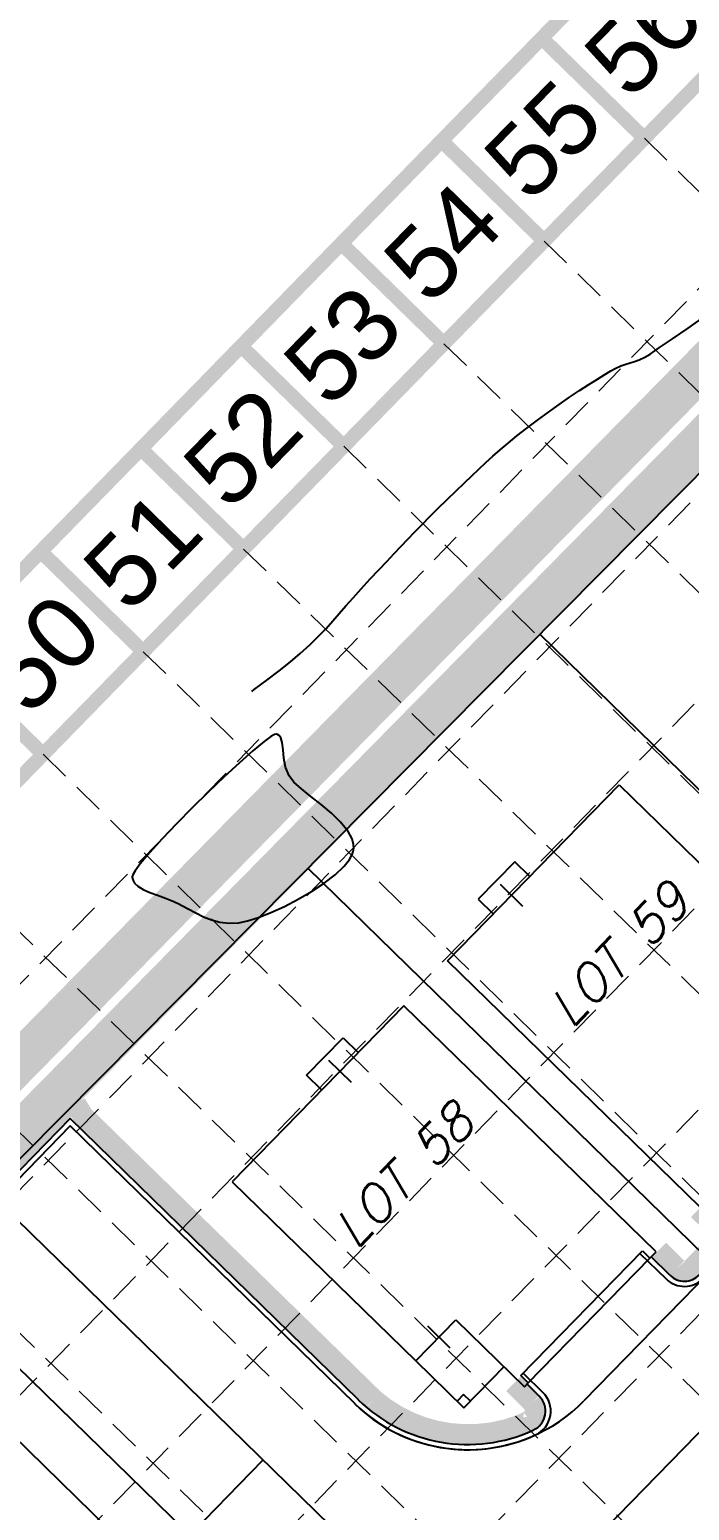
# Model space of a CAD drawing. Header units: feet. Extents: x -15 to 992, y 1644 to 2657.
# Drawn here: x 473.1 to 536.2, y 2436.6 to 2578.2 of the extents above; entities that cross this region are included whole.
import ezdxf
from ezdxf.enums import TextEntityAlignment as Align

# ---------------------------------------------------------------- set-up
doc = ezdxf.new("R2010")
doc.units = ezdxf.units.FT
doc.header["$LTSCALE"] = 30
doc.header["$MEASUREMENT"] = 0
for name, pattern in [('HIDDEN', [0.375, 0.25, -0.125]), ('HIDDEN2', [0.1875, 0.125, -0.0625]), ('x500106ebs$0$PHANTOM', [2.5, 1.25, -0.25, 0.25, -0.25, 0.25, -0.25]), ('x500106ebs$0$PHANTOM2', [1.25, 0.625, -0.125, 0.125, -0.125, 0.125, -0.125])]:
    doc.linetypes.add(name, pattern=pattern)
for name, color, linetype in [('BASE', 7, 'Continuous'), ('CONTOURS', 35, 'x500106ebs$0$PHANTOM2'), ('EROSION BLANKET', 84, 'Continuous'), ('GRID', 254, 'HIDDEN'), ('LIMITS OF DISTURBANCE', 1, 'Continuous'), ('SILT FENCE', 200, 'Continuous'), ('x500106ebs$0$3-LOT-LINES', 251, 'x500106ebs$0$PHANTOM2'), ('x500106ebs$0$BND-LINES', 251, 'x500106ebs$0$PHANTOM'), ('x500106pbs$0$3-BLDG', 16, 'HIDDEN2'), ('x500106pbs$0$3-CURB-BACK', 16, 'HIDDEN2'), ('x500106pbs$0$3-CURB-FACE', 16, 'HIDDEN2'), ('x500106pbs$0$3-ESMT-SHARED', 16, 'HIDDEN2'), ('x500106pbs$0$3-TEXT-LOT-30', 16, 'HIDDEN2')]:
    doc.layers.add(name, color=color, linetype=linetype)
doc.styles.get("Standard").update_dxf_attribs({"font": 'ARIAL.TTF'})
doc.styles.add('x500106pbs$0$SLANT 80', font='simplex', dxfattribs={"oblique": 15, "height": 2.4})

msp = doc.modelspace()

# ---------------------------------------------------------------- linework, layer by layer
at = {"layer": 'BASE', "const_width": 1.37}
for points in [[(378.02, 1644.54), (991.26, 2272.6), (598.72, 2655.88), (-14.53, 2027.81)], [(377.77, 1663.91), (971.91, 2272.38), (598.96, 2636.5), (4.95, 2028.16)]]:
    msp.add_lwpolyline(points, close=True, dxfattribs=at)
for points in [[(531.87, 2567.79), (522.06, 2577.37)], [(522.29, 2557.97), (512.48, 2567.56)], [(512.71, 2548.16), (502.9, 2557.74)], [(503.13, 2538.35), (493.31, 2547.93)], [(493.55, 2528.53), (483.73, 2538.12)], [(483.96, 2518.72), (474.15, 2528.3)], [(474.38, 2508.91), (464.57, 2518.49)]]:
    msp.add_lwpolyline(points, dxfattribs=at)
at = {"layer": 'CONTOURS', "lineweight": -3}
for p, q in [((536.05, 2549.65, 470), (537.71, 2550.81, 470)), ((534.56, 2548.62, 470), (536.05, 2549.65, 470)), ((532.41, 2547.17, 470), (533.32, 2547.78, 470)), ((533.32, 2547.78, 470), (534.56, 2548.62, 470)), ((530.09, 2546.2, 470), (530.5, 2546.32, 470)), ((530.5, 2546.32, 470), (530.92, 2546.45, 470)), ((530.92, 2546.45, 470), (531.38, 2546.61, 470)), ((531.38, 2546.61, 470), (531.91, 2546.86, 470)), ((531.91, 2546.86, 470), (532.41, 2547.17, 470)), ((527.38, 2544.78, 470), (528.08, 2545.21, 470)), ((528.08, 2545.21, 470), (528.66, 2545.55, 470)), ((528.66, 2545.55, 470), (529.09, 2545.79, 470)), ((529.09, 2545.79, 470), (529.63, 2546.04, 470)), ((529.63, 2546.04, 470), (530.09, 2546.2, 470)), ((524.72, 2543.04, 470), (525.68, 2543.69, 470)), ((525.68, 2543.69, 470), (526.57, 2544.27, 470)), ((526.57, 2544.27, 470), (527.38, 2544.78, 470)), ((522.69, 2541.62, 470), (523.72, 2542.35, 470)), ((523.72, 2542.35, 470), (524.72, 2543.04, 470)), ((520.64, 2540.08, 470), (521.66, 2540.86, 470)), ((521.66, 2540.86, 470), (522.69, 2541.62, 470)), ((518.85, 2538.65, 470), (519.69, 2539.34, 470)), ((519.69, 2539.34, 470), (520.64, 2540.08, 470)), ((517.39, 2537.4, 470), (518.09, 2538.02, 470)), ((518.09, 2538.02, 470), (518.85, 2538.65, 470)), ((516.05, 2536.18, 470), (516.72, 2536.8, 470)), ((516.72, 2536.8, 470), (517.39, 2537.4, 470)), ((514.66, 2534.85, 470), (515.37, 2535.54, 470)), ((515.37, 2535.54, 470), (516.05, 2536.18, 470)), ((513, 2533.26, 470), (513.87, 2534.1, 470)), ((513.87, 2534.1, 470), (514.66, 2534.85, 470)), ((511.34, 2531.62, 470), (512.13, 2532.41, 470)), ((512.13, 2532.41, 470), (513, 2533.26, 470)), ((509.92, 2530.18, 470), (510.61, 2530.89, 470)), ((510.61, 2530.89, 470), (511.34, 2531.62, 470)), ((508.61, 2528.8, 470), (509.26, 2529.49, 470)), ((509.26, 2529.49, 470), (509.92, 2530.18, 470)), ((507.24, 2527.34, 470), (507.94, 2528.09, 470)), ((507.94, 2528.09, 470), (508.61, 2528.8, 470)), ((505.66, 2525.68, 470), (506.49, 2526.55, 470)), ((506.49, 2526.55, 470), (507.24, 2527.34, 470)), ((504.78, 2524.73, 470), (505.66, 2525.68, 470)), ((503.33, 2523.1, 470), (504.01, 2523.88, 470)), ((504.01, 2523.88, 470), (504.78, 2524.73, 470)), ((502.08, 2521.66, 470), (502.7, 2522.37, 470)), ((502.7, 2522.37, 470), (503.33, 2523.1, 470)), ((500.72, 2520.21, 470), (501.43, 2520.95, 470)), ((501.43, 2520.95, 470), (502.08, 2521.66, 470)), ((498.95, 2518.54, 470), (499.91, 2519.41, 470)), ((499.91, 2519.41, 470), (500.72, 2520.21, 470)), ((498.02, 2517.75, 470), (498.95, 2518.54, 470)), ((495.78, 2516, 470), (496.95, 2516.89, 470)), ((496.95, 2516.89, 470), (498.02, 2517.75, 470)), ((494.55, 2515.09, 470), (495.78, 2516, 470)), ((494.32, 2514.92, 470), (494.55, 2515.09, 470)), ((495.51, 2510.12, 470), (494.44, 2509.24, 470)), ((496.16, 2510.6, 470), (495.51, 2510.12, 470)), ((496.5, 2510.8, 470), (496.16, 2510.6, 470)), ((496.65, 2510.84, 470), (496.5, 2510.8, 470)), ((496.7, 2510.84, 470), (496.65, 2510.84, 470)), ((496.79, 2510.81, 470), (496.7, 2510.84, 470)), ((496.94, 2510.72, 470), (496.79, 2510.81, 470)), ((497.1, 2510.49, 470), (496.94, 2510.72, 470)), ((497.23, 2510.05, 470), (497.1, 2510.49, 470)), ((497.32, 2509.35, 470), (497.23, 2510.05, 470)), ((493.15, 2508.1, 470), (491.7, 2506.76, 470)), ((494.44, 2509.24, 470), (493.15, 2508.1, 470)), ((497.4, 2508.53, 470), (497.32, 2509.35, 470)), ((497.57, 2507.67, 470), (497.4, 2508.53, 470)), ((491.7, 2506.76, 470), (490.17, 2505.3, 470)), ((497.9, 2506.84, 470), (497.57, 2507.67, 470)), ((498.35, 2506.26, 470), (497.9, 2506.84, 470)), ((490.17, 2505.3, 470), (488.62, 2503.78, 470)), ((499.07, 2505.61, 470), (498.35, 2506.26, 470)), ((499.97, 2504.88, 470), (499.07, 2505.61, 470)), ((500.95, 2504.1, 470), (499.97, 2504.88, 470)), ((501.94, 2503.27, 470), (500.95, 2504.1, 470)), ((488.62, 2503.78, 470), (487.13, 2502.27, 470)), ((502.83, 2502.41, 470), (501.94, 2503.27, 470)), ((487.13, 2502.27, 470), (485.76, 2500.83, 470)), ((503.54, 2501.53, 470), (502.83, 2502.41, 470)), ((503.92, 2500.82, 470), (503.54, 2501.53, 470)), ((485.76, 2500.83, 470), (484.59, 2499.53, 470)), ((504.06, 2500.29, 470), (503.92, 2500.82, 470)), ((503.94, 2499.32, 470), (504.04, 2499.62, 470)), ((504.04, 2499.62, 470), (504.06, 2499.76, 470)), ((504.08, 2499.94, 470), (504.06, 2500.29, 470)), ((504.06, 2499.76, 470), (504.08, 2499.94, 470)), ((483.67, 2498.44, 470), (483.17, 2497.76, 470)), ((484.59, 2499.53, 470), (483.67, 2498.44, 470)), ((502.32, 2497.4, 470), (503.18, 2498.22, 470)), ((503.18, 2498.22, 470), (503.68, 2498.86, 470)), ((503.68, 2498.86, 470), (503.94, 2499.32, 470)), ((482.96, 2497.39, 470), (482.9, 2497.21, 470)), ((482.9, 2497.21, 470), (482.9, 2497.15, 470)), ((482.9, 2497.15, 470), (482.92, 2497.05, 470)), ((482.92, 2497.05, 470), (482.98, 2496.85, 470)), ((483.17, 2497.76, 470), (482.96, 2497.39, 470)), ((482.98, 2496.85, 470), (483.13, 2496.6, 470)), ((501.26, 2496.59, 470), (502.32, 2497.4, 470)), ((483.13, 2496.6, 470), (483.43, 2496.3, 470)), ((483.43, 2496.3, 470), (483.95, 2495.99, 470)), ((483.95, 2495.99, 470), (484.58, 2495.71, 470)), ((484.58, 2495.71, 470), (485.3, 2495.45, 470)), ((485.3, 2495.45, 470), (486.08, 2495.17, 470)), ((498.76, 2495.05, 470), (500.05, 2495.8, 470)), ((500.05, 2495.8, 470), (501.26, 2496.59, 470)), ((486.08, 2495.17, 470), (486.87, 2494.85, 470)), ((486.87, 2494.85, 470), (487.01, 2494.79, 470)), ((487.01, 2494.79, 470), (487.29, 2494.65, 470)), ((487.29, 2494.65, 470), (487.7, 2494.44, 470)), ((487.7, 2494.44, 470), (488.26, 2494.13, 470)), ((488.26, 2494.13, 470), (488.97, 2493.75, 470)), ((496.16, 2493.79, 470), (497.45, 2494.37, 470)), ((497.45, 2494.37, 470), (498.76, 2495.05, 470)), ((488.97, 2493.75, 470), (489.7, 2493.39, 470)), ((489.7, 2493.39, 470), (490.47, 2493.09, 470)), ((490.47, 2493.09, 470), (491.28, 2492.87, 470)), ((491.28, 2492.87, 470), (492.15, 2492.77, 470)), ((492.15, 2492.77, 470), (493.09, 2492.81, 470)), ((493.09, 2492.81, 470), (493.93, 2492.98, 470)), ((493.93, 2492.98, 470), (494.97, 2493.32, 470)), ((494.97, 2493.32, 470), (496.16, 2493.79, 470))]:
    msp.add_line(p, q, dxfattribs=at)
at = {"layer": 'EROSION BLANKET', "linetype": 'Continuous', "const_width": 2}
for points in [[(469.13, 2446.13), (470.77, 2447.84, 0.401177), (470.77, 2449.23), (469.33, 2450.87, 0.351068), (468.09, 2450.83), (454.29, 2436.44), (446.45, 2444.09), (477.63, 2476.23)], [(477.5, 2475.5), (478.18, 2474.39), (505.99, 2447.25, 0.300393), (521.09, 2445.27, 0.312812), (521.29, 2445.68, -1.16809)], [(537.02, 2465.39), (538.77, 2463.69, -0.450509), (538.71, 2462.1), (536.39, 2459.74, -0.44047), (534.99, 2459.79), (533.24, 2461.52)], [(519.37, 2448.76), (521.15, 2446.96, -0.427442), (520.93, 2445.2, -0.658076)]]:
    msp.add_lwpolyline(points, format="xyb", dxfattribs=at)
at = {"layer": 'GRID', "color": 252, "linetype": 'HIDDEN', "lineweight": 0, "ltscale": 0.4}
for p, q in [((15.07, 2018.79), (609.15, 2627.23)), ((24.88, 2009.21), (618.96, 2617.65)), ((34.69, 1999.63), (628.77, 2608.07)), ((44.12, 1989.72), (638.2, 2598.15)), ((53.94, 1980.13), (648.01, 2588.57)), ((63.75, 1970.55), (657.83, 2578.99)), ((531.87, 2567.79), (875.39, 2232.38)), ((522.29, 2557.97), (865.81, 2222.57)), ((512.71, 2548.16), (856.23, 2212.75)), ((503.13, 2538.35), (846.65, 2202.94)), ((493.55, 2528.53), (837.06, 2193.12)), ((483.96, 2518.72), (827.48, 2183.31)), ((474.38, 2508.91), (817.9, 2173.5)), ((464.8, 2499.09), (808.32, 2163.68)), ((455.22, 2489.28), (798.74, 2153.87)), ((445.64, 2479.47), (789.15, 2144.06))]:
    msp.add_line(p, q, dxfattribs=at)
at = {"layer": 'LIMITS OF DISTURBANCE', "linetype": 'HIDDEN', "ltscale": 3, "const_width": 4}
msp.add_lwpolyline([(99.88, 2101.04), (546.25, 2554.89), (555.13, 2546.71), (591.98, 2571.48), (859.16, 2305.03), (375.43, 1810.86), (93.6, 2088.41), (90.24, 2091.35)], close=True, dxfattribs=at)
at = {"layer": 'SILT FENCE', "linetype": 'Continuous', "const_width": 4}
msp.add_lwpolyline([(836.87, 2320.69), (591.67, 2565.1), (554.58, 2540.81), (546.8, 2548.48), (96.56, 2091.61)], dxfattribs=at)
at = {"layer": 'x500106ebs$0$3-LOT-LINES', "color": 7, "linetype": 'Continuous'}
msp.add_line((340.35, 2282.55), (495.4, 2441.43), dxfattribs=at)
for points in [[(515.44, 2421.88), (625.41, 2534.58)], [(521.87, 2520.39), (567.82, 2475.56)], [(499.69, 2498.02), (545.82, 2453.01)], [(469.05, 2467.14), (586.29, 2352.74)]]:
    msp.add_lwpolyline(points, dxfattribs=at)
at = {"layer": 'x500106ebs$0$BND-LINES', "color": 7, "linetype": 'Continuous'}
msp.add_lwpolyline([(313.09, 2309.15), (384.15, 2381.54), (549.72, 2548.47)], dxfattribs=at)
at = {"layer": 'x500106pbs$0$3-BLDG', "color": 7, "linetype": 'Continuous'}
for p, q in [((513.05, 2489.18), (529.46, 2506)), ((529.46, 2506), (547.03, 2488.86)), ((519.48, 2498.63), (515.98, 2495.05)), ((520.91, 2497.23), (519.48, 2498.63)), ((518.09, 2496.49), (520.23, 2494.39)), ((515.98, 2495.05), (517.42, 2493.65)), ((537.18, 2465.64), (513.05, 2489.18)), ((508.86, 2484.88), (492.45, 2468.06)), ((532.99, 2461.34), (508.86, 2484.88)), ((499.57, 2478.23), (503.06, 2481.81)), ((503.06, 2481.81), (504.49, 2480.41)), ((501.68, 2479.67), (503.82, 2477.57)), ((501, 2476.83), (499.57, 2478.23)), ((492.45, 2468.06), (510.01, 2450.92)), ((520.05, 2449.52), (531.69, 2461.44)), ((531.69, 2461.44), (532.4, 2460.75)), ((520.76, 2448.82), (532.4, 2460.75)), ((520.76, 2448.82), (532.4, 2460.75)), ((532.4, 2460.75), (532.99, 2461.34)), ((510.01, 2450.92), (513.85, 2454.86)), ((513.85, 2454.86), (520.41, 2448.46)), ((513.3, 2452.14), (511.15, 2454.24)), ((514.6, 2446.44), (510.01, 2450.92)), ((518.45, 2450.38), (514.6, 2446.44)), ((520.76, 2448.82), (520.05, 2449.52)), ((520.41, 2448.46), (520.76, 2448.82)), ((467.03, 2448.16), (484.92, 2430.7)), ((514.59, 2447.71), (513.96, 2447.07)), ((515.23, 2447.08), (514.59, 2447.71)), ((513.96, 2447.07), (514.6, 2446.44)), ((514.6, 2446.44), (515.23, 2447.08))]:
    msp.add_line(p, q, dxfattribs=at)
at = {"layer": 'x500106pbs$0$3-CURB-BACK', "color": 7, "linetype": 'Continuous'}
for p, q in [((476.96, 2474.09), (447.63, 2444.03)), ((504.52, 2447.2), (476.96, 2474.09)), ((534.31, 2459.12), (532.52, 2460.87)), ((520.65, 2448.7), (521.82, 2447.56))]:
    msp.add_line(p, q, dxfattribs=at)
for centre, radius, start, end in [((535.71, 2460.55), 2, 225.7017, 315.7017), ((520.42, 2446.13), 2, 294.6644, 45.7017), ((514.99, 2457.94), 15, 225.7017, 294.6644)]:
    msp.add_arc(centre, radius, start, end, dxfattribs=at)
at = {"layer": 'x500106pbs$0$3-CURB-FACE', "color": 7, "linetype": 'Continuous'}
for p, q in [((448.34, 2444.04), (476.97, 2473.39)), ((476.97, 2473.39), (504.17, 2446.85)), ((531.45, 2461.21), (533.96, 2458.76)), ((520.28, 2449.75), (522.17, 2447.91))]:
    msp.add_line(p, q, dxfattribs=at)
for centre, radius, start, end in [((535.71, 2460.55), 2.5, 225.7017, 315.7017), ((520.42, 2446.13), 2.5, 294.6644, 45.7017), ((514.99, 2457.94), 15.5, 225.7017, 294.6644)]:
    msp.add_arc(centre, radius, start, end, dxfattribs=at)
at = {"layer": 'x500106pbs$0$3-ESMT-SHARED', "color": 7, "linetype": 'Continuous'}
for p, q in [((612.4, 2535.56), (526.09, 2447.11)), ((476.97, 2473.39), (448.34, 2444.04)), ((504.17, 2446.85), (476.97, 2473.39)), ((470.52, 2451.74), (579.31, 2345.58))]:
    msp.add_line(p, q, dxfattribs=at)
msp.add_arc((514.99, 2457.94), 15.5, 225.7017, 315.7017, dxfattribs=at)

# ---------------------------------------------------------------- texts
at = {"layer": 'BASE'}
for s, p in [('56', (531.76, 2577.49)), ('55', (522.18, 2567.67)), ('54', (512.59, 2557.86)), ('53', (503.01, 2548.04)), ('52', (493.43, 2538.23)), ('51', (483.85, 2528.42)), ('50', (474.27, 2518.6))]:
    msp.add_text(s, height=6.858, rotation=45.6842, dxfattribs=at).set_placement(p, align=Align.MIDDLE_CENTER)
at = {"layer": 'x500106pbs$0$3-TEXT-LOT-30', "color": 7, "style": 'x500106pbs$0$SLANT 80', "oblique": 15}
for s, p in [('LOT 59', (530.68, 2488.56)), ('LOT 58', (510.08, 2467.44))]:
    msp.add_text(s, height=3.5, rotation=45.7017, dxfattribs=at).set_placement(p, align=Align.CENTER)

doc.saveas('drawing.dxf')
